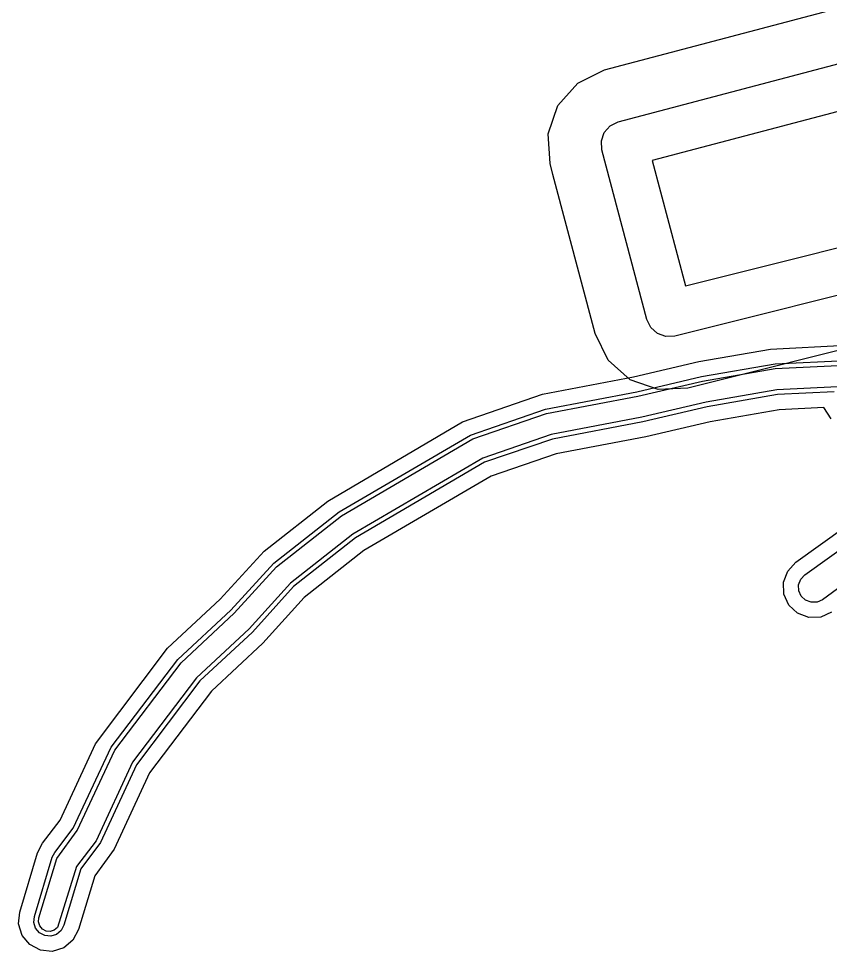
# Model space of a CAD drawing. Header units: metres. Extents: x 3158 to 3711, y 9867 to 11440.
# Drawn here: x 3158 to 3210.9, y 10054 to 10114.8 of the extents above; entities that cross this region are included whole.
import ezdxf

# ---------------------------------------------------------------- set-up
doc = ezdxf.new("R2010")
doc.units = ezdxf.units.M
doc.layers.add('AI_GREENING_EXCLUSIONS', color=1, linetype='Continuous')

msp = doc.modelspace()

# ---------------------------------------------------------------- linework, layer by layer
at = {"layer": 'AI_GREENING_EXCLUSIONS'}
for points in [[(3214.869, 10094.06), (3201.596, 10090.739), (3199.665, 10090.642), (3197.841, 10091.284), (3196.397, 10092.57), (3195.549, 10094.307), (3192.796, 10104.677), (3192.61, 10105.381), (3192.487, 10107.33), (3193.121, 10109.177), (3194.413, 10110.64), (3196.167, 10111.497), (3211.166, 10115.455)], [(3216.208, 10098.003), (3200.746, 10094.135), (3200.167, 10094.105), (3199.62, 10094.298), (3199.187, 10094.684), (3198.932, 10095.205), (3195.993, 10106.278), (3195.956, 10106.863), (3196.146, 10107.417), (3196.534, 10107.856), (3197.06, 10108.113), (3213.448, 10112.437)], [(3216.173, 10110.053), (3199.278, 10105.595), (3201.452, 10097.404), (3218.909, 10101.771)], [(3210.934, 10088.723), (3210.457, 10089.465), (3207.551, 10089.323), (3203.06, 10088.543), (3198.846, 10087.56), (3193.015, 10086.446), (3188.763, 10084.989), (3180.474, 10080.133), (3176.571, 10077.067), (3173.874, 10074.091), (3170.522, 10070.969), (3166.49, 10065.648), (3164.186, 10060.665), (3162.911, 10058.919), (3161.856, 10055.409), (3161.49, 10054.719), (3160.888, 10054.223), (3160.142, 10053.994), (3159.365, 10054.069), (3158.676, 10054.435), (3158.179, 10055.037), (3157.951, 10055.783), (3158.025, 10056.56), (3159.185, 10060.42), (3159.512, 10061.059), (3160.648, 10062.544), (3162.955, 10067.534), (3167.658, 10073.768), (3171.084, 10076.959), (3173.965, 10080.107), (3178.115, 10083.367), (3186.902, 10088.535), (3192.126, 10090.349), (3198.055, 10091.481), (3202.319, 10092.475), (3206.989, 10093.285), (3211.916, 10093.532)], [(3211.144, 10090.499), (3207.441, 10090.318), (3202.86, 10089.524), (3198.658, 10088.542), (3192.758, 10087.415), (3188.342, 10085.901), (3179.912, 10080.964), (3175.886, 10077.801), (3173.192, 10074.822), (3169.771, 10071.637), (3165.63, 10066.171), (3163.278, 10061.084), (3162.006, 10059.382), (3160.898, 10055.696), (3160.715, 10055.352), (3160.414, 10055.103), (3160.041, 10054.989), (3159.653, 10055.026), (3159.308, 10055.209), (3159.06, 10055.51), (3158.946, 10055.884), (3158.983, 10056.272), (3160.143, 10060.132), (3160.306, 10060.452), (3161.509, 10062.024), (3163.981, 10067.307), (3168.339, 10073.036), (3171.797, 10076.256), (3174.583, 10079.321), (3178.85, 10082.66), (3187.411, 10087.675), (3192.313, 10089.366), (3198.263, 10090.503), (3202.49, 10091.489), (3207.282, 10092.313), (3207.282, 10092.313), (3211.873, 10092.533)], [(3211.35, 10090.81), (3207.408, 10090.617), (3202.8, 10089.818), (3198.602, 10088.837), (3192.681, 10087.706), (3188.215, 10086.175), (3179.744, 10081.213), (3175.68, 10078.021), (3172.988, 10075.042), (3169.546, 10071.837), (3165.373, 10066.328), (3163.006, 10061.21), (3161.734, 10059.52), (3160.483, 10055.541), (3160.272, 10055.368), (3160.011, 10055.288), (3159.739, 10055.314), (3159.498, 10055.442), (3159.324, 10055.653), (3159.244, 10055.914), (3159.27, 10056.186), (3160.43, 10060.046), (3161.768, 10061.868), (3164.218, 10067.123), (3168.544, 10072.816), (3172.011, 10076.046), (3174.768, 10079.085), (3179.001, 10082.4), (3187.564, 10087.417), (3192.369, 10089.072), (3198.325, 10090.209), (3202.541, 10091.194), (3207.296, 10092.013), (3207.296, 10092.013), (3211.861, 10092.234)], [(3210.971, 10076.122), (3210.26, 10075.8), (3209.48, 10075.775), (3208.75, 10076.05), (3208.18, 10076.584), (3207.858, 10077.295), (3207.833, 10078.075), (3208.108, 10078.805), (3208.641, 10079.374), (3214.928, 10083.877)], [(3211.364, 10077.634), (3210.388, 10076.935), (3210.033, 10076.774), (3209.643, 10076.762), (3209.278, 10076.899), (3208.993, 10077.166), (3208.832, 10077.521), (3208.819, 10077.911), (3208.957, 10078.277), (3209.224, 10078.561), (3215.511, 10083.064)]]:
    msp.add_lwpolyline(points, dxfattribs=at)

doc.saveas('drawing.dxf')
